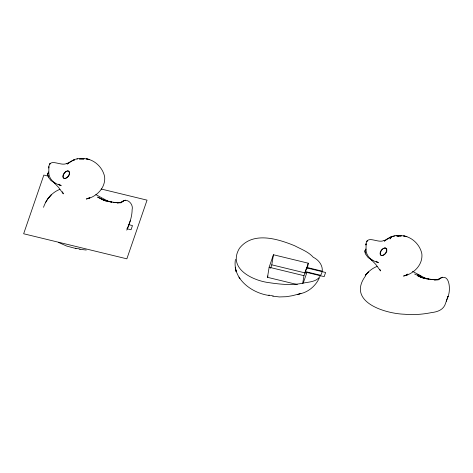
<?xml version="1.0" encoding="UTF-8"?>
<svg xmlns="http://www.w3.org/2000/svg" width="473" height="473" viewBox="0 0 473 473"><rect width="100%" height="100%" fill="white"/><g stroke="black" fill="none" stroke-linecap="round" stroke-linejoin="round"><path stroke-width="0.71" d="M446.246 301.248C450.994 288.347 445.14 304.6 444.732 305.428C442.344 310.205 436.821 312.009 431.855 312.523C422.809 314.391 413.633 315.059 404.314 314.226C385.46 313.634 346.337 302.034 365.564 275.865M48.666 167.98L48.885 166.762L48.808 172.799M130.489 220.235L127.32 228.837C129.803 222.724 132.073 216.427 132.127 209.705C133.741 203.514 126.102 196.792 121.295 202.468L123.388 201.126L120.13 202.598L117.091 202.911L121.177 202.728L113.343 202.349L116.459 202.669L109.08 201.599L112 202.208L101.624 199.287L107.767 201.392L101.092 198.944L103.835 200.191L97.598 197.105L105.964 201.167M365.889 245.02L366.108 243.808L366.031 249.839M235.442 259.387C232.107 278.928 251.997 293.278 269.314 295.489M48.725 167.673C49.387 157.071 60.887 166.857 66.823 163.362M365.942 244.718C366.605 234.117 378.11 243.902 384.041 240.408M297.34 284.569L267.493 277.32L269.143 267.233L273.441 254.746L308.266 263.201L307.438 268.244M270.597 268.297L271.786 264.833L273.441 254.746M302.673 283.611L303.968 275.688L305.381 271.585L320.629 275.286L320.44 275.741M305.381 271.585L305.304 272.064L308.266 263.201M447.712 297.281C451.124 290.806 449.941 270.716 438.518 279.513L440.611 278.165L437.354 279.644L434.315 279.957L438.4 279.774L430.566 279.389L433.682 279.714L426.297 278.638L429.224 279.253L418.847 276.333L424.985 278.437L417.872 275.765L420.745 277.166L417.606 275.617L423.838 278.491M320.593 275.487C325.063 268.439 320.002 260.499 313.256 257.259C308.39 251.725 301.076 249.206 294.697 245.759C277.722 238.83 252.889 231.066 239.433 248.331C227.235 268.652 253.02 280.708 269.054 282.659C279.921 284.273 291.451 285.491 302.288 283.292C308.751 281.79 317.194 282.275 320.629 275.286M267.493 277.32L267.972 275.93M303.27 283.002L306.61 273.288L271.786 264.833M43.51 207.316C46.183 199.446 51.929 192.345 59.852 189.377M48.122 173.041L47.625 174.484L47.874 176.009M126.717 230.132L127.29 229.027M319.269 278.142C315.444 286.112 308.195 292.344 299.391 293.916L300.911 293.491L292.344 295.714L286.313 296.707L279.383 296.943L272.625 296.133M48.057 198.459L51.084 194.982L48.057 198.459L45.479 202.598M390.036 238.966L390.444 238.392M407.147 275.032L407.892 273.979M390.497 238.286L390.201 238.694L390.864 237.783M365.883 249.377L364.996 250.802L365.091 253.049M48.618 171.941L47.59 174.046L48.766 177.215M365.842 248.987L364.807 251.092L365.99 254.261M365.28 275.505L368.301 272.028L365.28 275.505C368.343 271.52 372.328 268.191 377.076 266.417M73.906 159.862L74.261 159.561L66.995 163.611L67.911 163.22M89.941 197.436L88.35 198.489L89.291 197.951L86.299 199.021C96.498 196.963 105.721 187.799 104.651 176.878C102.931 168.016 95.351 160.329 86.393 158.833L89.669 159.578L84.756 158.621L80.215 158.644M407.158 274.476L405.568 275.528L406.508 274.99L403.522 276.066C413.721 274.009 422.939 264.839 421.875 253.924C420.148 245.055 412.574 237.375 403.611 235.879L406.892 236.624L401.979 235.666L396.043 235.814M74.143 160.116L74.545 159.85L72.452 160.69L67.107 164.054L67.935 163.569M391.36 237.162L391.768 236.89L389.675 237.736L384.33 241.1L385.229 240.597M390.243 237.47C396.114 233.686 379.819 243.122 385.134 240.26M75.231 159.312L77.968 158.615L84.058 158.963L79.31 159.105M392.454 236.352L395.186 235.66L401.281 236.003L397.373 235.767L399.082 235.903L397.166 236.092M392.466 236.524L394.73 235.997M297.588 294.484L299.303 293.981M76.916 159.058L77.513 158.952M86.263 250.04L79.505 249.23M79.742 249.011L80.079 249.064M272.862 295.915L273.193 295.962M77.2 248.514L79.109 248.887M270.32 295.418L272.223 295.791M76.567 248.39L75.668 248.189M269.681 295.294L268.788 295.093M76.2 248.585L66.711 246.072L58.622 242.483M48.14 176.122L43.835 175.075L23.65 233.763L126.859 258.832L147.044 200.144L101.175 189.005M306.811 267.422L322.131 271.141M128.254 224.557L132.475 225.58L131.045 229.742L126.823 228.719M269.143 267.233L303.968 275.688M376.786 262.249L378.453 262.763L377.271 261.959M59.563 185.203L61.23 185.723L60.047 184.913M377.005 262.06L377.738 262.326M59.781 185.02L60.514 185.28M376.49 261.93C371.057 260.404 366.344 255.899 366.007 250.034M59.267 184.884C53.833 183.364 49.121 178.853 48.79 172.994M414.59 274.021L417.671 275.387M426.551 278.946L412.486 271.307M108.737 201.616L95.836 194.598M420.45 275.93L420.751 276.096L417.724 274.375M376.366 261.303L376.792 261.593M59.143 184.257L59.574 184.547M376.153 261.238L376.579 261.599M58.93 184.198L59.362 184.559M238.942 277.137L239.994 278.692M365.783 254.444L368.154 257.572L372.872 260.706L370.891 259.358L375.716 264.336L380.546 270.952L379.89 269.374M48.559 177.399L50.93 180.526L55.654 183.66L53.668 182.312L58.498 187.29L63.329 193.906L62.531 191.725M235.211 267.174L236.169 271.739L235.72 269.586M69.566 174.07C69.194 176.725 64.086 181.029 63.015 176.719C63.01 173.975 66.859 168.92 69.519 171.794L69.566 174.07M386.79 251.116C386.518 253.794 381.067 258.175 380.215 253.64C380.357 250.938 384.1 245.978 386.743 248.839L386.79 251.116M69.454 173.017C69.141 175.542 67.278 177.978 64.724 178.487L63.689 178.28L63.01 177.458C62.276 174.543 64.789 171.439 67.604 170.836L68.609 171.043L69.454 173.017M386.678 250.063C386.364 252.582 384.502 255.024 381.942 255.532L380.913 255.325L380.233 254.504C379.494 251.589 382.013 248.479 384.821 247.882L385.832 248.083L386.678 250.063M306.599 267.872L305.168 272.034L324.165 276.646L325.595 272.483L306.599 267.872M50.12 163.605L49.624 164.397L50.315 163.321L50.12 163.605M367.344 240.651L366.841 241.443L367.539 240.367L367.344 240.651M124.907 200.351L123.701 200.794L125.416 200.168L124.907 200.351M442.125 277.397L440.925 277.84L442.633 277.213L442.125 277.397M54.785 183.258L53.863 182.347L54.785 183.317"/></g></svg>
